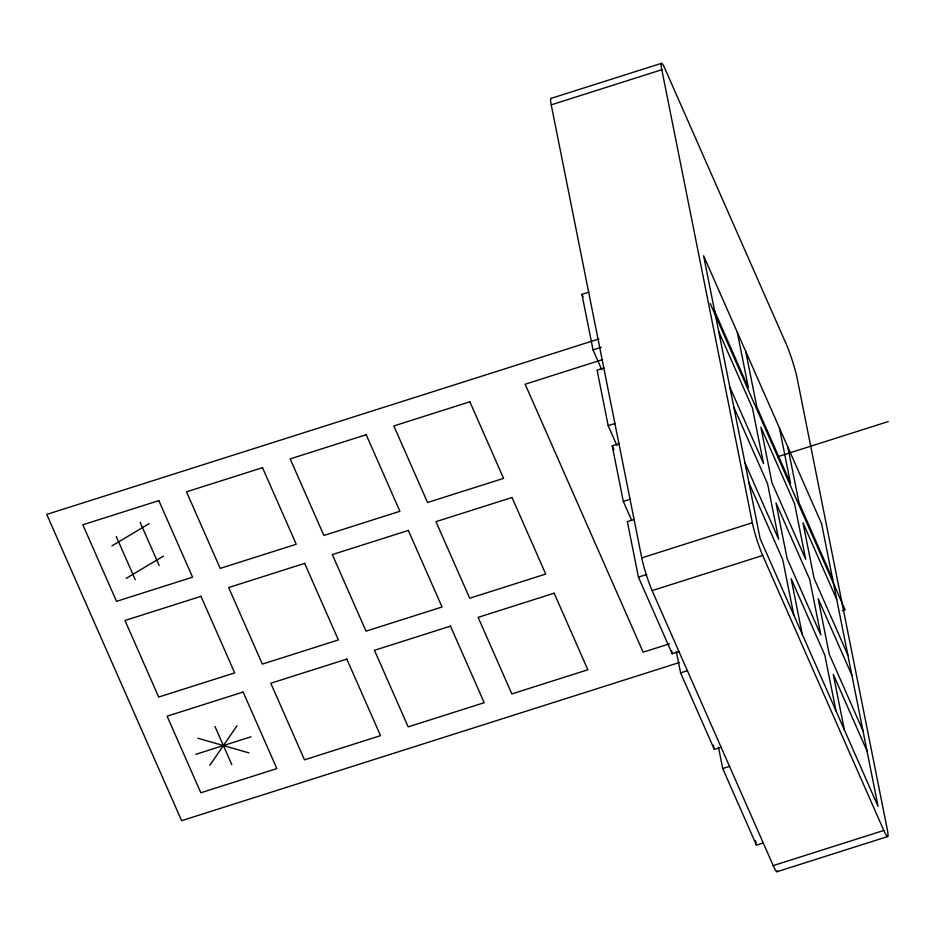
<?xml version="1.0" encoding="UTF-8"?>
<svg xmlns="http://www.w3.org/2000/svg" width="935" height="935" viewBox="0 0 935 935"><rect width="100%" height="100%" fill="white"/><g stroke="black" fill="none" stroke-linecap="round" stroke-linejoin="round"><path stroke-width="1.4" d="M209.791 765.309L236.964 725.817M111.896 545.876L149.191 523.623M126.202 578.344L163.485 556.091M550.949 98.432L661.524 63.288M551.229 104.849L661.816 69.716A21.599 2.361 72.4 0 1 665.065 68.933L786.125 343.858A26.648 2.91 72.4 0 1 796.678 375.975L887.315 829.602A23.41 2.56 72.4 0 1 883.797 830.455L773.21 865.6L652.127 590.616A24.275 2.653 72.4 0 1 641.761 557.891L551.229 104.849A21.599 2.361 72.4 0 1 551.299 98.537M601.754 369.699L593.035 349.9L581.944 294.35L588.851 292.152M598.961 338.938L46.75 514.425L181.612 820.685L679.581 662.447M593.035 349.9L601.334 347.271M602.561 359.613L525.154 384.215L643.151 652.198L669.413 643.853M603.987 367.911L597.079 370.108L608.171 425.647L616.89 445.457M608.171 425.647L615.09 423.45M631.452 519.883L623.306 501.405L612.215 445.855L619.122 443.658M623.306 501.405L630.225 499.208M777.675 456.712L888.25 421.568M634.257 519.404L627.35 521.601L638.441 577.152L672.16 653.717L679.079 651.52M641.761 557.891L752.336 522.747L661.816 69.716M638.441 577.152L646.74 574.511M652.127 590.616L762.703 555.472L883.797 830.455M195.731 754.346L251.024 736.78M842.318 610.73L845.1 609.842L710.238 303.583M721.224 747.229L714.305 749.426L680.587 672.861L687.505 670.664M763.357 842.938L756.45 845.135L722.732 768.558L729.651 766.361M777.043 871.712L887.631 836.568M197.869 738.241L248.885 752.885M714.679 311.25L748.397 387.815L737.294 332.264M832.688 579.232L798.969 502.668L787.866 447.117M718.711 331.446L752.43 408.011L763.533 463.561L729.814 386.996M836.72 599.428L803.001 522.864L814.104 578.414L847.823 654.979M733.846 407.192L767.565 483.757L778.668 539.308L744.95 462.743M851.855 675.175L818.137 598.61L829.24 654.161L862.958 730.726M748.982 482.939L782.7 559.516L793.803 615.055M866.99 750.922L833.272 674.357L844.375 729.908M581.944 294.35L583.101 296.991M612.215 445.855L613.956 449.817M140.098 522.221L159.16 565.5M214.945 726.425L231.81 764.701M116.232 536.468L135.283 579.747M779.439 427.973L790.542 483.524L756.824 406.959L745.721 351.408M835.948 710.764L824.845 655.213L791.127 578.648L802.23 634.199M755.597 840.857L756.45 845.135M718.466 747.194L722.732 768.558M713.452 745.148L714.305 749.426M676.321 651.496L680.587 672.861M671.599 650.865L672.16 653.717M762.703 555.472A24.275 2.653 72.4 0 1 752.336 522.747M777.452 870.789A23.41 2.56 72.4 0 1 773.21 865.6M158.845 500.622L82.829 524.78L116.536 601.345L192.563 577.187L158.845 500.622M262.513 467.675L186.497 491.833L220.204 568.398L296.231 544.24L262.513 467.675M366.193 434.728L290.166 458.886L323.884 535.463L399.899 511.293L366.193 434.728M469.861 401.793L393.834 425.951L427.552 502.516L503.579 478.358L469.861 401.793M200.99 596.331L124.974 620.489L158.681 697.054L234.708 672.896L200.99 596.331M304.658 563.384L228.643 587.542L262.349 664.107L338.376 639.949L304.658 563.384M408.338 530.437L332.311 554.595L366.029 631.16L442.045 607.002L408.338 530.437M512.006 497.49L435.979 521.66L469.697 598.225L545.724 574.055L512.006 497.49M243.135 692.04L167.108 716.198L200.826 792.763L276.853 768.605L243.135 692.04M346.803 659.093L270.788 683.251L304.494 759.816L380.522 735.658L346.803 659.093M450.483 626.146L374.456 650.304L408.174 726.869L484.19 702.711L450.483 626.146M554.151 593.199L478.124 617.357L511.842 693.922L587.858 669.764L554.151 593.199M821.585 523.682L703.576 255.699L760.085 538.49L878.094 806.473L821.585 523.682M794.575 503.72L760.856 427.155L771.959 482.705L805.678 559.27L794.575 503.72M809.71 579.466L775.992 502.901L787.095 558.452L820.813 635.017L809.71 579.466"/></g></svg>
